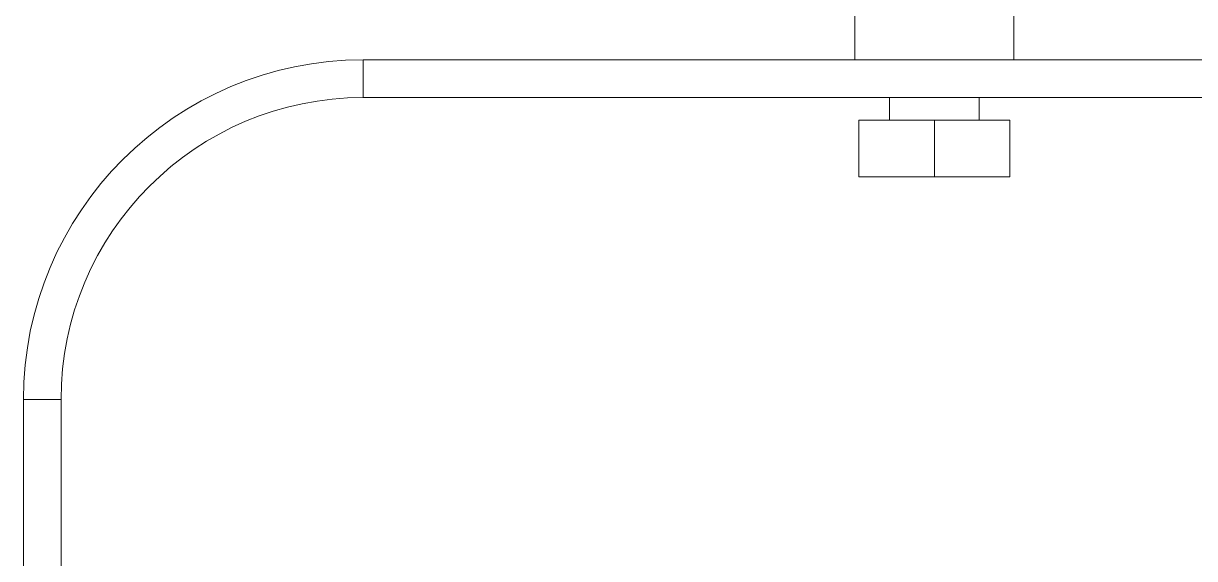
# Model space of a CAD drawing. Extents: x 9.3 to 87, y 1.1 to 68.8.
# Drawn here: x 76.3 to 82.11, y 32.31 to 34.97 of the extents above; entities that cross this region are included whole.
import ezdxf

# ---------------------------------------------------------------- set-up
doc = ezdxf.new("R2010")
doc.units = 0
doc.header["$MEASUREMENT"] = 0
doc.linetypes.add('SLD-Solid', pattern=[0])
doc.layers.add('OBJECT', color=7, linetype='CONTINUOUS')

msp = doc.modelspace()

# ---------------------------------------------------------------- linework, layer by layer
at = {"layer": 'OBJECT', "linetype": 'SLD-Solid', "lineweight": 15}
for p, q in [((80.4259, 36.4458), (80.4259, 34.7858)), ((81.2159, 34.7858), (81.2159, 36.4458)), ((77.9829, 34.7858), (77.9829, 34.5988)), ((83.6589, 34.7858), (77.9829, 34.7858)), ((83.6589, 34.5988), (77.9829, 34.5988)), ((80.5984, 34.5988), (80.5984, 34.4858)), ((81.0434, 34.4858), (81.0434, 34.5988)), ((80.4459, 34.2058), (80.4459, 34.4858)), ((80.8209, 34.4858), (80.4459, 34.4858)), ((80.8209, 34.2058), (80.8209, 34.4858)), ((81.1959, 34.4858), (80.8209, 34.4858)), ((81.1959, 34.2058), (81.1959, 34.4858)), ((80.8209, 34.2058), (80.4459, 34.2058)), ((81.1959, 34.2058), (80.8209, 34.2058)), ((76.4829, 33.0988), (76.2959, 33.0988)), ((76.2959, 33.0988), (76.2959, 29.0316)), ((76.4829, 33.0988), (76.4829, 29.0316))]:
    msp.add_line(p, q, dxfattribs=at)
for radius in [1.687, 1.5]:
    msp.add_arc((77.9829, 33.0988), radius, 90, 180, dxfattribs=at)

doc.saveas('drawing.dxf')
